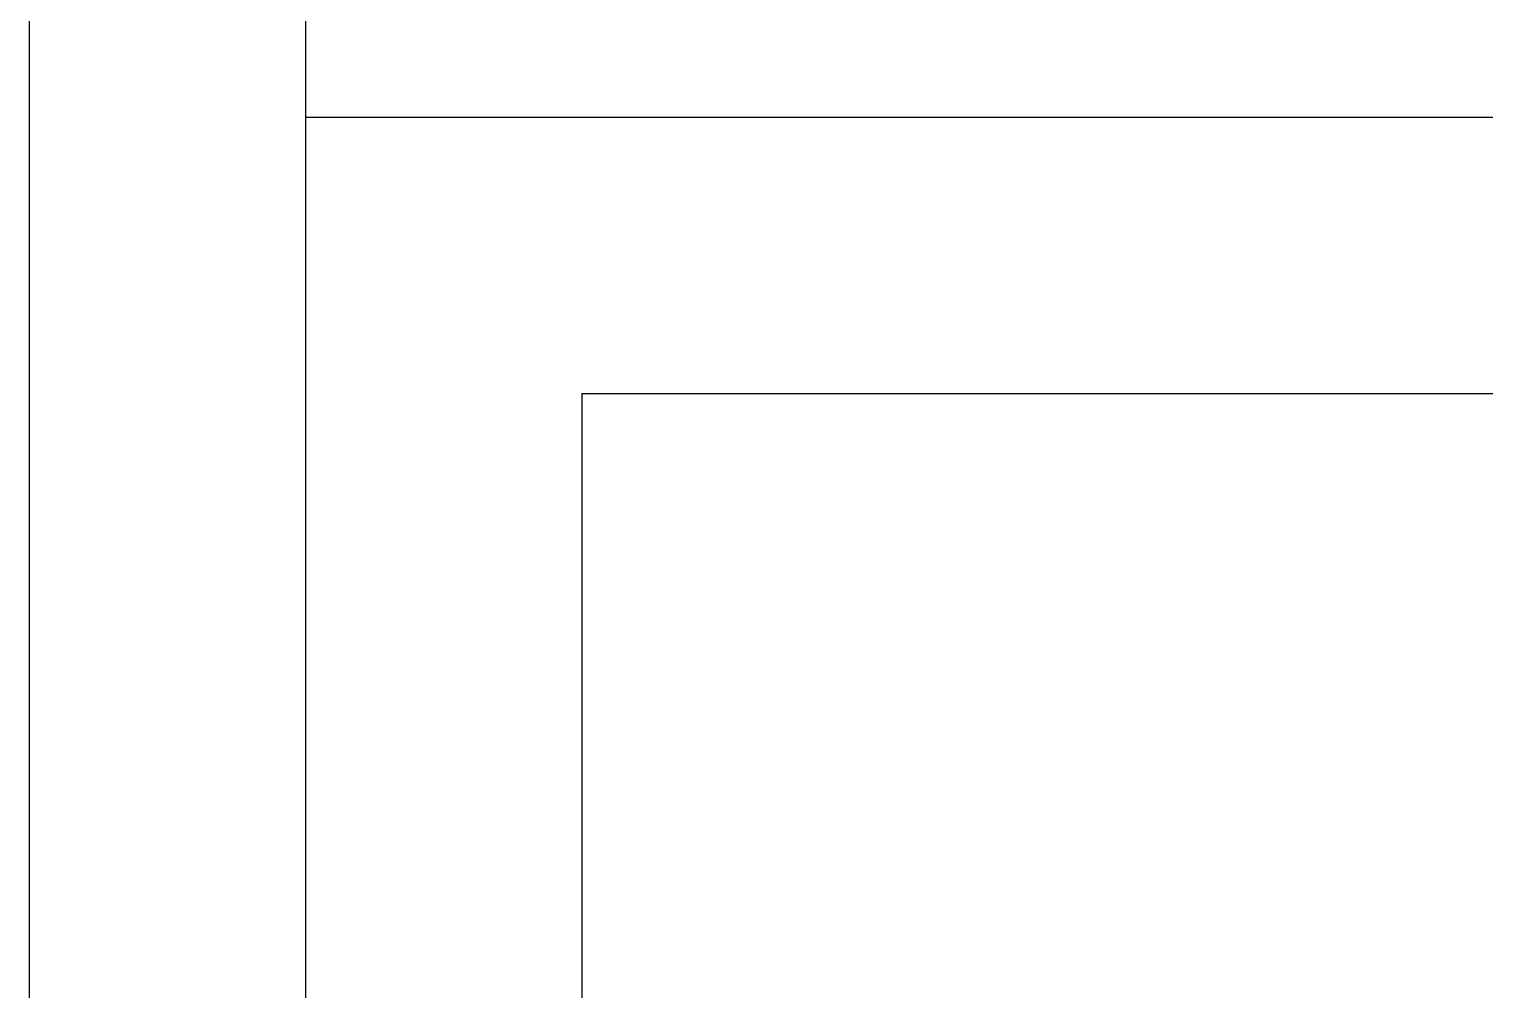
# Model space of a CAD drawing. Header units: millimetres. Extents: x 56222 to 3066687, y -650199 to -121287.
# Drawn here: x 141928.51 to 141933.78, y -185275.08 to -185271.6 of the extents above; entities that cross this region are included whole.
import ezdxf

# ---------------------------------------------------------------- set-up
doc = ezdxf.new("R2010")
doc.units = ezdxf.units.MM
doc.header["$MEASUREMENT"] = 0
doc.layers.add('$TD_AUDIT_GENERATED_(A0BDF17)', color=32, linetype='Continuous', lineweight=30)

msp = doc.modelspace()

# ---------------------------------------------------------------- linework, layer by layer
at = {"layer": '$TD_AUDIT_GENERATED_(A0BDF17)', "linetype": 'Continuous', "lineweight": 25, "ltscale": 2}
for p, q in [((141928.51, -185258.9961, 0.5173), (141928.5099, -185317.5925, 0.5173)), ((141929.51, -185263.252, 0.5173), (141929.51, -185301.8425, 0.5173)), ((141929.51, -185271.9222, 0.5173), (141938.694, -185271.9222, 0.5173)), ((141930.51, -185272.9222, 0.5173), (141937.694, -185272.9222, 0.5173)), ((141930.51, -185272.9222, 0.5173), (141937.694, -185272.9222, 0.5173)), ((141930.51, -185272.9222, 0.5173), (141930.51, -185280.5076, 0.5173))]:
    msp.add_line(p, q, dxfattribs=at)

doc.saveas('drawing.dxf')
